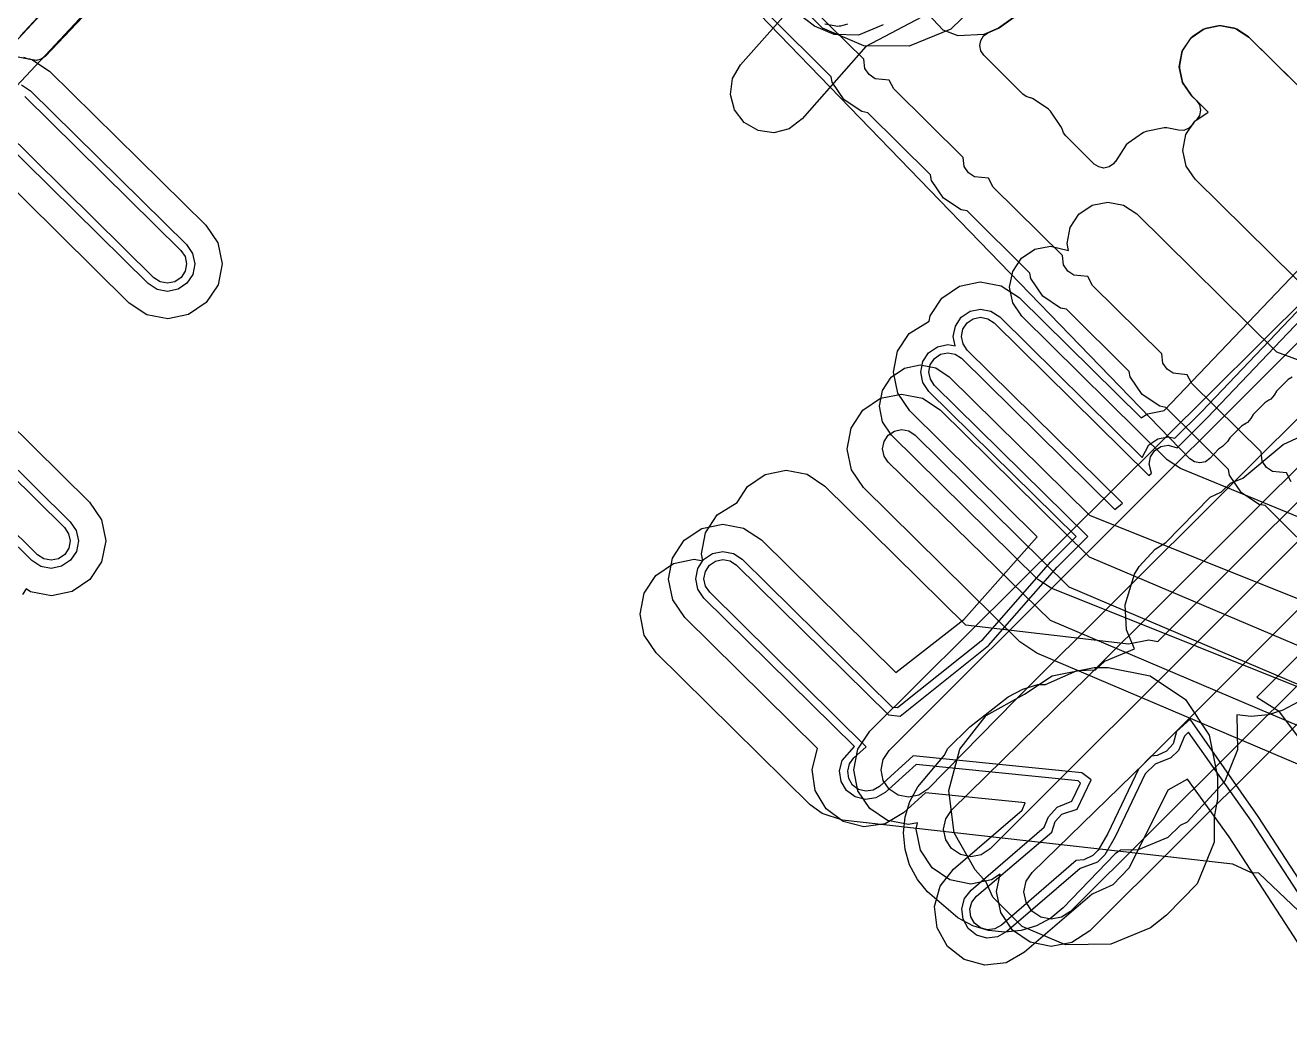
# Model space of a CAD drawing. Header units: metres. Extents: x -2677 to -840, y 169 to 1487.
# Drawn here: x -1880.57 to -1834.29, y 242.81 to 279.73 of the extents above; entities that cross this region are included whole.
import ezdxf

# ---------------------------------------------------------------- set-up
doc = ezdxf.new("R2010")
doc.units = ezdxf.units.M
for name, color, linetype in [('AI_GREENING_ALLOWED_ZONE', 4, 'Continuous'), ('AI_GREENING_EXCLUSIONS', 1, 'Continuous'), ('AI_GREENING_LAWN', 82, 'Continuous')]:
    doc.layers.add(name, color=color, linetype=linetype)

msp = doc.modelspace()

# ---------------------------------------------------------------- linework, layer by layer
at = {"layer": 'AI_GREENING_ALLOWED_ZONE'}
for points in [[(-1880.755, 279.335), (-1868.474, 292.55), (-1868.312, 292.666), (-1868.118, 292.71), (-1867.922, 292.674), (-1867.755, 292.564), (-1867.645, 292.399), (-1867.547, 292.157), (-1867.51, 291.973), (-1867.544, 291.787), (-1867.644, 291.628), (-1875.703, 282.958), (-1875.706, 282.954), (-1879.83, 278.606), (-1879.83, 278.606), (-1879.987, 278.495), (-1880.175, 278.451), (-1880.365, 278.481), (-1880.393, 278.491), (-1880.452, 278.498), (-1880.625, 278.553)], [(-1831.033, 274.61), (-1835.766, 279.279), (-1835.804, 279.31), (-1836.231, 279.591), (-1836.321, 279.627), (-1836.799, 279.719), (-1836.895, 279.718), (-1837.372, 279.62), (-1837.461, 279.582), (-1837.864, 279.309), (-1837.932, 279.24), (-1838.2, 278.834), (-1838.236, 278.744), (-1838.328, 278.266), (-1838.327, 278.17), (-1838.229, 277.693), (-1838.191, 277.604), (-1837.904, 277.181), (-1837.873, 277.143), (-1837.71, 276.982), (-1837.6, 276.82), (-1837.561, 276.628), (-1837.598, 276.436), (-1837.706, 276.273), (-1837.799, 276.18), (-1837.847, 276.107), (-1837.987, 275.966), (-1838.17, 275.891), (-1838.368, 275.893), (-1838.785, 275.981), (-1838.887, 275.982), (-1839.552, 275.845), (-1839.641, 275.807), (-1840.205, 275.424), (-1840.273, 275.355), (-1840.675, 274.745), (-1840.682, 274.749), (-1840.74, 274.662), (-1840.901, 274.552), (-1841.092, 274.513), (-1841.284, 274.55), (-1841.447, 274.657), (-1842.488, 275.686), (-1842.577, 275.804), (-1842.627, 275.941), (-1842.627, 275.943), (-1842.665, 276.032), (-1843.047, 276.597), (-1843.116, 276.665), (-1843.685, 277.041), (-1843.774, 277.077), (-1843.797, 277.081), (-1843.936, 277.13), (-1844.055, 277.218), (-1845.488, 278.645), (-1845.488, 278.645), (-1845.596, 278.804), (-1845.635, 278.993), (-1845.601, 279.182), (-1845.498, 279.344), (-1845.341, 279.455), (-1844.973, 279.621), (-1844.931, 279.645), (-1838.736, 284.059)]]:
    msp.add_lwpolyline(points, dxfattribs=at)
at = {"layer": 'AI_GREENING_EXCLUSIONS'}
for points in [[(-1845.904, 316.839), (-1884.021, 275.82)], [(-1803.728, 290.878), (-1827.492, 267.337), (-1845.256, 249.608), (-1845.581, 249.393), (-1845.964, 249.318), (-1846.346, 249.396), (-1846.67, 249.614), (-1846.885, 249.939), (-1846.96, 250.322), (-1846.882, 250.704), (-1846.664, 251.028), (-1841.667, 255.917), (-1805.07, 292.364)], [(-1809.774, 289.492), (-1844.344, 255.051), (-1847.54, 251.785), (-1847.865, 251.569), (-1848.247, 251.493), (-1848.63, 251.569), (-1848.955, 251.785), (-1849.171, 252.11), (-1849.247, 252.493), (-1849.171, 252.875), (-1848.954, 253.2), (-1811.928, 290.167)], [(-1801.636, 287.753), (-1812.723, 276.777), (-1842.316, 247.32), (-1842.642, 247.105), (-1843.025, 247.031), (-1843.407, 247.109), (-1843.73, 247.328), (-1843.945, 247.654), (-1844.019, 248.037), (-1843.941, 248.419), (-1843.722, 248.742), (-1839.601, 252.749), (-1827.053, 265.306), (-1802.446, 289.664)], [(-1838.716, 284.073), (-1844.951, 279.631), (-1845.484, 279.391), (-1846.432, 279.351), (-1846.979, 279.559), (-1847.542, 280.152), (-1849.803, 278.955), (-1852.142, 276.307), (-1852.608, 275.952), (-1853.174, 275.803), (-1853.754, 275.881), (-1854.259, 276.176), (-1854.614, 276.642), (-1854.763, 277.207), (-1854.685, 277.787), (-1854.39, 278.293), (-1851.871, 281.146)], [(-1831.797, 242.807), (-1836.513, 250.046), (-1838.03, 252.151), (-1838.759, 251.753), (-1840.174, 248.906), (-1840.768, 248.287), (-1841.52, 247.952), (-1843.997, 245.824), (-1844.676, 245.441), (-1845.451, 245.347), (-1846.203, 245.557), (-1846.817, 246.039), (-1847.2, 246.718), (-1847.294, 247.493), (-1847.084, 248.245), (-1846.603, 248.859), (-1844.083, 251.023), (-1843.972, 251.287), (-1847.626, 251.654), (-1848.432, 250.926), (-1849.102, 250.526), (-1849.875, 250.413), (-1850.631, 250.604), (-1851.257, 251.07), (-1851.657, 251.74), (-1851.77, 252.513), (-1851.577, 253.272), (-1856.436, 258.065), (-1856.874, 258.711), (-1857.031, 259.475), (-1856.884, 260.241), (-1856.455, 260.893), (-1855.809, 261.331), (-1855.045, 261.489), (-1854.279, 261.342), (-1853.627, 260.913), (-1848.707, 256.06), (-1846.218, 257.992), (-1843.533, 261.025), (-1848.203, 265.63), (-1848.641, 266.276), (-1848.798, 267.04), (-1848.651, 267.807), (-1848.222, 268.459), (-1847.494, 268.913), (-1847.458, 269.104), (-1847.029, 269.756), (-1846.383, 270.194), (-1845.619, 270.351), (-1844.852, 270.204), (-1844.201, 269.775), (-1839.735, 265.37), (-1839.502, 265.525), (-1838.888, 265.645), (-1822.715, 282.588)], [(-1830.961, 243.356), (-1835.691, 250.615), (-1838.003, 253.87), (-1838.145, 253.734), (-1838.369, 253.201), (-1838.639, 252.931), (-1839.214, 252.707), (-1839.585, 252.347), (-1840.676, 250.042), (-1841.057, 249.386), (-1841.327, 249.116), (-1841.967, 248.891), (-1844.648, 246.583), (-1844.988, 246.391), (-1845.375, 246.344), (-1845.751, 246.449), (-1846.058, 246.69), (-1846.25, 247.03), (-1846.297, 247.417), (-1846.192, 247.793), (-1845.951, 248.1), (-1843.278, 250.395), (-1843.122, 250.778), (-1842.799, 251.128), (-1842.27, 251.35), (-1841.955, 252.014), (-1842.034, 252.098), (-1847.967, 252.693), (-1849.102, 251.668), (-1849.437, 251.468), (-1849.824, 251.412), (-1850.202, 251.507), (-1850.515, 251.74), (-1850.715, 252.075), (-1850.771, 252.462), (-1850.676, 252.84), (-1850.228, 253.346), (-1855.734, 258.777), (-1855.953, 259.1), (-1856.031, 259.482), (-1855.958, 259.865), (-1855.743, 260.191), (-1855.42, 260.41), (-1855.038, 260.489), (-1854.655, 260.415), (-1854.329, 260.201), (-1848.845, 254.791), (-1848.65, 254.771), (-1845.529, 257.261), (-1843.032, 260.109), (-1842.112, 261.028), (-1847.5, 266.342), (-1847.719, 266.665), (-1847.798, 267.047), (-1847.725, 267.43), (-1847.51, 267.756), (-1847.187, 267.975), (-1846.805, 268.054), (-1846.534, 268.002), (-1846.605, 268.344), (-1846.531, 268.727), (-1846.317, 269.053), (-1845.994, 269.272), (-1845.612, 269.351), (-1845.229, 269.278), (-1844.903, 269.063), (-1839.693, 263.924), (-1839.447, 264.384), (-1839.122, 264.6), (-1838.739, 264.675), (-1838.495, 264.625), (-1837.515, 265.6), (-1821.687, 282.217)], [(-1830.71, 243.52), (-1835.444, 250.786), (-1837.939, 254.349), (-1838.438, 253.896), (-1838.564, 253.449), (-1838.807, 253.18), (-1839.139, 253.021), (-1839.368, 253.001), (-1839.832, 252.525), (-1840.947, 250.17), (-1841.306, 249.553), (-1841.495, 249.364), (-1841.827, 249.205), (-1842.11, 249.185), (-1844.844, 246.811), (-1845.082, 246.676), (-1845.353, 246.644), (-1845.616, 246.717), (-1845.831, 246.886), (-1845.965, 247.123), (-1845.998, 247.395), (-1845.924, 247.658), (-1845.756, 247.873), (-1842.999, 250.214), (-1842.874, 250.61), (-1842.631, 250.879), (-1842.076, 251.058), (-1841.566, 252.135), (-1841.902, 252.386), (-1848.07, 253.005), (-1849.303, 251.891), (-1849.538, 251.751), (-1849.808, 251.711), (-1850.073, 251.778), (-1850.292, 251.941), (-1850.432, 252.176), (-1850.472, 252.446), (-1850.405, 252.711), (-1850.242, 252.93), (-1849.791, 253.337), (-1855.523, 258.99), (-1855.676, 259.216), (-1855.731, 259.484), (-1855.68, 259.752), (-1855.53, 259.98), (-1855.304, 260.134), (-1855.036, 260.189), (-1854.768, 260.137), (-1854.54, 259.987), (-1848.98, 254.503), (-1848.547, 254.46), (-1845.322, 257.042), (-1842.806, 259.911), (-1841.686, 261.028), (-1847.29, 266.556), (-1847.443, 266.782), (-1847.498, 267.049), (-1847.447, 267.318), (-1847.296, 267.546), (-1847.07, 267.699), (-1846.803, 267.754), (-1846.535, 267.703), (-1846.307, 267.552), (-1840.693, 262.016), (-1840.416, 262.25), (-1846.097, 267.853), (-1846.25, 268.079), (-1846.305, 268.346), (-1846.254, 268.615), (-1846.103, 268.843), (-1845.877, 268.996), (-1845.61, 269.051), (-1845.342, 269), (-1845.113, 268.85), (-1839.445, 263.258), (-1839.352, 263.351), (-1839.442, 263.677), (-1839.388, 263.945), (-1839.236, 264.171), (-1839.008, 264.322), (-1838.74, 264.375), (-1838.415, 264.282), (-1837.3, 265.39), (-1821.342, 282.145)], [(-1834.239, 263.035), (-1834.412, 263.359), (-1834.919, 263.41), (-1835.147, 263.56), (-1835.3, 263.786), (-1835.341, 264.125), (-1837.874, 266.628), (-1838.047, 266.952), (-1838.555, 267.002), (-1838.783, 267.153), (-1838.936, 267.379), (-1838.977, 267.717), (-1841.51, 270.22), (-1841.683, 270.545), (-1842.19, 270.595), (-1842.418, 270.745), (-1842.571, 270.971), (-1842.612, 271.31), (-1845.145, 273.813), (-1845.318, 274.137), (-1845.826, 274.187), (-1846.054, 274.338), (-1846.207, 274.564), (-1846.248, 274.902), (-1848.781, 277.406), (-1848.954, 277.73), (-1849.461, 277.78), (-1849.689, 277.93), (-1849.842, 278.157), (-1849.883, 278.495), (-1852.416, 280.998)], [(-1845.555, 280.711), (-1846.699, 279.588), (-1848.222, 278.968), (-1849.883, 278.984), (-1851.391, 279.631), (-1852.514, 280.775)], [(-1832.903, 259.888), (-1835.188, 262.163), (-1835.409, 262.206), (-1836.061, 262.635), (-1836.498, 263.282), (-1836.539, 263.48), (-1838.824, 265.756), (-1839.045, 265.798), (-1839.696, 266.228), (-1840.134, 266.874), (-1840.174, 267.073), (-1842.459, 269.348), (-1842.68, 269.391), (-1843.332, 269.821), (-1843.769, 270.467), (-1843.81, 270.666), (-1846.095, 272.941), (-1846.316, 272.984), (-1846.967, 273.413), (-1847.405, 274.059), (-1847.445, 274.258), (-1849.73, 276.533), (-1849.951, 276.576), (-1850.603, 277.006), (-1851.04, 277.652), (-1851.081, 277.851), (-1853.366, 280.126)], [(-1849.173, 279.751), (-1850.072, 279.376), (-1850.961, 279.395), (-1851.683, 279.698), (-1852.396, 280.235)], [(-1850.475, 279.771), (-1850.736, 279.697), (-1850.784, 279.703), (-1850.834, 279.692), (-1851.311, 279.775)], [(-1833.172, 269.579), (-1837.757, 274.101), (-1838.085, 274.585), (-1838.203, 275.158), (-1838.093, 275.733), (-1837.771, 276.222), (-1837.275, 276.553), (-1837.89, 277.16), (-1838.219, 277.645), (-1838.337, 278.218), (-1838.227, 278.793), (-1837.905, 279.281), (-1837.42, 279.61), (-1836.847, 279.728), (-1836.272, 279.618), (-1835.784, 279.296), (-1830.765, 274.346)], [(-1881.09, 278.625), (-1880.337, 278.484), (-1879.682, 278.059), (-1873.966, 272.422), (-1873.528, 271.776), (-1873.371, 271.011), (-1873.518, 270.245), (-1873.947, 269.593), (-1874.593, 269.155), (-1875.357, 268.998), (-1876.123, 269.145), (-1876.775, 269.574), (-1881.885, 274.614)], [(-1880.706, 277.555), (-1880.379, 277.342), (-1874.668, 271.71), (-1874.449, 271.387), (-1874.371, 271.005), (-1874.444, 270.621), (-1874.659, 270.295), (-1874.982, 270.077), (-1875.364, 269.998), (-1875.747, 270.071), (-1876.073, 270.286), (-1881.48, 275.619)], [(-1880.588, 277.127), (-1874.879, 271.496), (-1874.726, 271.27), (-1874.671, 271.003), (-1874.722, 270.734), (-1874.872, 270.506), (-1875.098, 270.353), (-1875.366, 270.298), (-1875.634, 270.349), (-1875.862, 270.499), (-1881.359, 275.921)], [(-1812.02, 276.066), (-1841.613, 246.609), (-1842.264, 246.179), (-1843.03, 246.031), (-1843.795, 246.188), (-1844.441, 246.625), (-1844.871, 247.276), (-1845.019, 248.042), (-1844.89, 248.674), (-1845.202, 248.467), (-1845.968, 248.318), (-1846.733, 248.473), (-1847.38, 248.91), (-1847.811, 249.56), (-1847.96, 250.326), (-1847.913, 250.559), (-1848.248, 250.493), (-1849.013, 250.645), (-1849.662, 251.078), (-1850.095, 251.727), (-1850.247, 252.493), (-1850.095, 253.258), (-1849.661, 253.907), (-1833.594, 269.861)], [(-1822.091, 256.847), (-1838.292, 263.522), (-1838.774, 263.841), (-1844.097, 269.091), (-1844.426, 269.576), (-1844.544, 270.149), (-1844.433, 270.724), (-1844.112, 271.213), (-1843.627, 271.541), (-1843.054, 271.659), (-1842.389, 271.489), (-1842.444, 271.757), (-1842.333, 272.332), (-1842.012, 272.82), (-1841.527, 273.149), (-1840.954, 273.267), (-1840.379, 273.157), (-1839.89, 272.835), (-1834.772, 267.787), (-1828.217, 265.366)], [(-1883.344, 267.336), (-1878.225, 262.287), (-1877.787, 261.641), (-1877.63, 260.877), (-1877.777, 260.11), (-1878.206, 259.459), (-1878.852, 259.021), (-1879.616, 258.863), (-1880.382, 259.01), (-1880.543, 259.116), (-1880.678, 258.91)], [(-1827.089, 252.761), (-1843.028, 259.146), (-1843.512, 259.463), (-1848.866, 264.744), (-1849.194, 265.228), (-1849.312, 265.801), (-1849.202, 266.376), (-1848.88, 266.865), (-1848.396, 267.193), (-1847.823, 267.312), (-1847.248, 267.201), (-1846.759, 266.879), (-1841.626, 261.816), (-1825.973, 255.546)], [(-1884.026, 266.604), (-1878.927, 261.575), (-1878.708, 261.252), (-1878.63, 260.87), (-1878.703, 260.487), (-1878.918, 260.161), (-1879.241, 259.942), (-1879.623, 259.863), (-1880.006, 259.936), (-1880.332, 260.151), (-1885.283, 265.035)], [(-1884.244, 266.397), (-1879.138, 261.361), (-1878.985, 261.135), (-1878.93, 260.868), (-1878.981, 260.6), (-1879.131, 260.371), (-1879.357, 260.218), (-1879.625, 260.163), (-1879.893, 260.214), (-1880.121, 260.365), (-1885.117, 265.292)], [(-1817.732, 245.789), (-1843.554, 256.761), (-1844.176, 257.178), (-1849.897, 262.82), (-1850.335, 263.466), (-1850.492, 264.23), (-1850.345, 264.997), (-1849.916, 265.649), (-1849.27, 266.087), (-1848.506, 266.244), (-1847.739, 266.097), (-1847.088, 265.668), (-1841.638, 260.293), (-1827.034, 254.088)], [(-1833.487, 246.873), (-1835.427, 248.717), (-1835.687, 248.727), (-1836.37, 249.041), (-1850.662, 250.657), (-1851.406, 250.894), (-1851.842, 251.22), (-1857.477, 256.778), (-1857.915, 257.424), (-1858.073, 258.188), (-1857.926, 258.955), (-1857.497, 259.606), (-1856.851, 260.044), (-1856.086, 260.202), (-1855.77, 260.141), (-1855.824, 260.401), (-1855.677, 261.167), (-1855.248, 261.819), (-1854.522, 262.273), (-1854.136, 262.86), (-1853.49, 263.298), (-1852.725, 263.456), (-1851.959, 263.309), (-1851.307, 262.879), (-1846.161, 257.804), (-1840.191, 257.103), (-1839.454, 257.253), (-1839.119, 257.188), (-1830.508, 265.793)], [(-1817.224, 246.986), (-1843.045, 257.957), (-1848.984, 263.746), (-1849.137, 263.972), (-1849.192, 264.239), (-1849.141, 264.508), (-1848.99, 264.736), (-1848.764, 264.889), (-1848.497, 264.944), (-1848.229, 264.893), (-1848, 264.743), (-1842.375, 259.194), (-1821.282, 250.231)], [(-1833.99, 254.975), (-1834.545, 254.678), (-1835.086, 254.513), (-1835.704, 254.451), (-1836.226, 254.51), (-1836.203, 253.231), (-1836.67, 252.079), (-1838.052, 250.581), (-1838.304, 250.455), (-1838.754, 250.023), (-1839.837, 249.57), (-1840.488, 249.556), (-1840.687, 249.423), (-1842.59, 247.442), (-1843.037, 247.072), (-1843.562, 246.79), (-1844.121, 246.618), (-1844.725, 246.557), (-1845.323, 246.615), (-1845.887, 246.785), (-1846.435, 247.08), (-1847.551, 248.033), (-1847.917, 248.481), (-1848.205, 249.022), (-1848.373, 249.58), (-1848.432, 250.189), (-1848.37, 250.783), (-1848.199, 251.337), (-1848.199, 251.337), (-1847.908, 251.879), (-1846.932, 253.029), (-1846.815, 253.261), (-1846.004, 254.071), (-1844.601, 255.164), (-1844.061, 255.452), (-1843.518, 255.617), (-1843.235, 255.62), (-1842.068, 256.131), (-1841.404, 256.151), (-1841.063, 256.473), (-1839.976, 256.927), (-1840.264, 257.616), (-1840.311, 258.53), (-1839.97, 259.65), (-1839.802, 259.93), (-1839.222, 260.564), (-1838.828, 260.812), (-1837.206, 262.473), (-1836.79, 262.667), (-1836.459, 262.98), (-1836.005, 263.17), (-1834.531, 264.392), (-1833.717, 264.777)], [(-1827.642, 263.001), (-1835.499, 255.151), (-1834.698, 254.658), (-1834.026, 253.742)]]:
    msp.add_lwpolyline(points, dxfattribs=at)
msp.add_lwpolyline([(-1839.403, 255.932), (-1838.105, 255.065), (-1837.238, 253.767), (-1836.933, 252.236), (-1836.933, 251.43), (-1837.064, 250.771), (-1837.064, 249.847), (-1837.685, 248.324), (-1838.808, 247.18), (-1839.393, 246.72), (-1840.838, 246.116), (-1842.499, 246.1), (-1844.085, 246.763), (-1845.165, 247.844), (-1845.409, 248.387), (-1845.801, 248.838), (-1846.575, 250.193), (-1846.772, 251.741), (-1846.361, 253.247), (-1845.405, 254.481), (-1843.996, 255.262), (-1842.986, 255.937), (-1841.455, 256.241), (-1840.933, 256.236), (-1839.403, 255.932)], close=True, dxfattribs=at)
at = {"layer": 'AI_GREENING_LAWN'}
for points in [[(-1834.197, 266.866), (-1834.354, 266.772), (-1834.781, 266.345), (-1834.863, 266.201), (-1834.986, 266.057), (-1835.054, 266.021), (-1835.051, 266.016), (-1835.208, 265.922), (-1835.635, 265.495), (-1835.716, 265.351), (-1835.84, 265.206), (-1835.908, 265.171), (-1835.904, 265.165), (-1836.061, 265.071), (-1836.488, 264.644), (-1836.568, 264.503), (-1836.748, 264.319), (-1836.899, 264.23), (-1837.216, 263.885), (-1837.381, 263.767), (-1837.578, 263.724), (-1837.777, 263.762), (-1837.944, 263.876), (-1865.776, 292.633)], [(-1867.615, 291.704), (-1883.922, 274.293)]]:
    msp.add_lwpolyline(points, dxfattribs=at)

doc.saveas('drawing.dxf')
